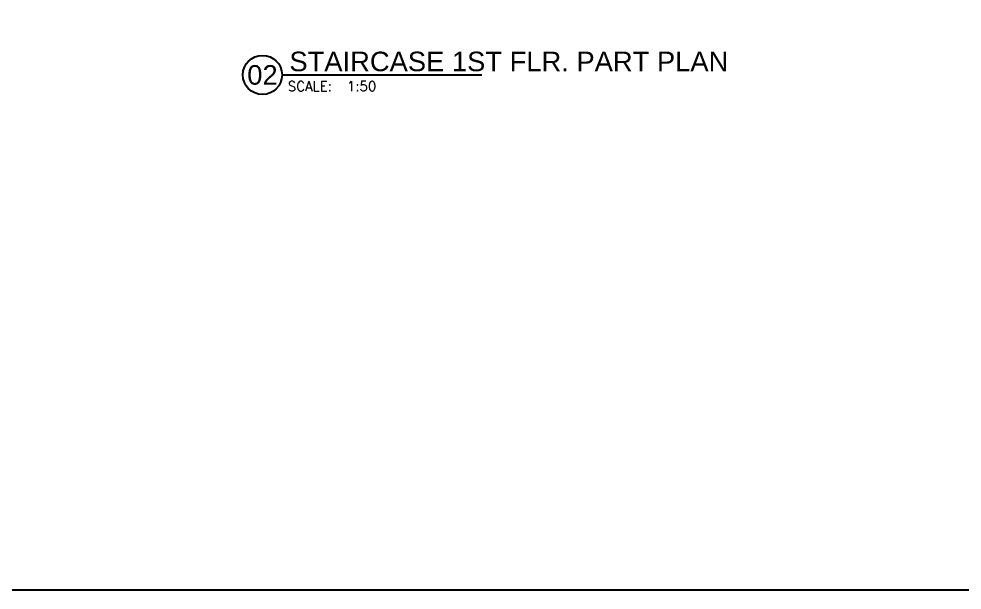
# Model space of a CAD drawing. Extents: x -32840 to 422982, y 280745 to 888746.
# Drawn here: x 329544 to 340390, y 447634 to 454206 of the extents above; entities that cross this region are included whole.
import ezdxf
from ezdxf.enums import TextEntityAlignment as Align

# ---------------------------------------------------------------- set-up
doc = ezdxf.new("R2010")
doc.units = 0
doc.header["$LTSCALE"] = 1000
doc.layers.add('A-Tag LVl', color=2, linetype='Continuous')
doc.styles.add('Arial', font='arial.ttf')
doc.styles.add('ROMANS', font='romans.shx', dxfattribs={"width": 0.8})

# ---------------------------------------------------------------- blocks, each defined once
blk = doc.blocks.new('TAG-LABEL')
at = {"linetype": 'Continuous'}
blk.add_line((-65.32, 0), (-24.49, 0), dxfattribs=at)
blk.add_circle((-69.32, 0), 4, dxfattribs=at)
at = {"color": 6, "style": 'ROMANS'}
blk.add_text('SCALE:', height=2, dxfattribs=at).set_placement((-64.13, -3.31))
at = {"color": 6}
for tag, p, height, style in [('LABELNAME', (-63.82, 0.75), 4, 'Arial'), ('SCALE', (-52.05, -3.31), 2, 'ROMANS'), ('DES.LINE.01', (-63.94, -6.44), 2, 'ROMANS'), ('DES.LINE.02', (-63.94, -9.56), 2, 'ROMANS')]:
    blk.add_attdef(tag, p, '', height=height, dxfattribs=dict(at, style=style))
at = {"color": 6, "style": 'Arial'}
blk.add_attdef('88', text='', height=4, dxfattribs=at).set_placement((-69.32, 0), align=Align.MIDDLE_CENTER)

msp = doc.modelspace()

# ---------------------------------------------------------------- linework, layer by layer
msp.add_lwpolyline([(316994.9, 481119.3), (382705.2, 481119.3), (382705.2, 447633.9), (316994.9, 447633.9)], close=True)

# ---------------------------------------------------------------- block references
at = {"layer": 'A-Tag LVl', "xscale": 56.25, "yscale": 56.25, "zscale": 56.25}
msp.add_blockref('TAG-LABEL', (336244.4, 453561.3), dxfattribs=at).add_auto_attribs({'88': '02', 'LABELNAME': 'STAIRCASE 1ST FLR. PART PLAN', 'SCALE': '1:50'})

doc.saveas('drawing.dxf')
